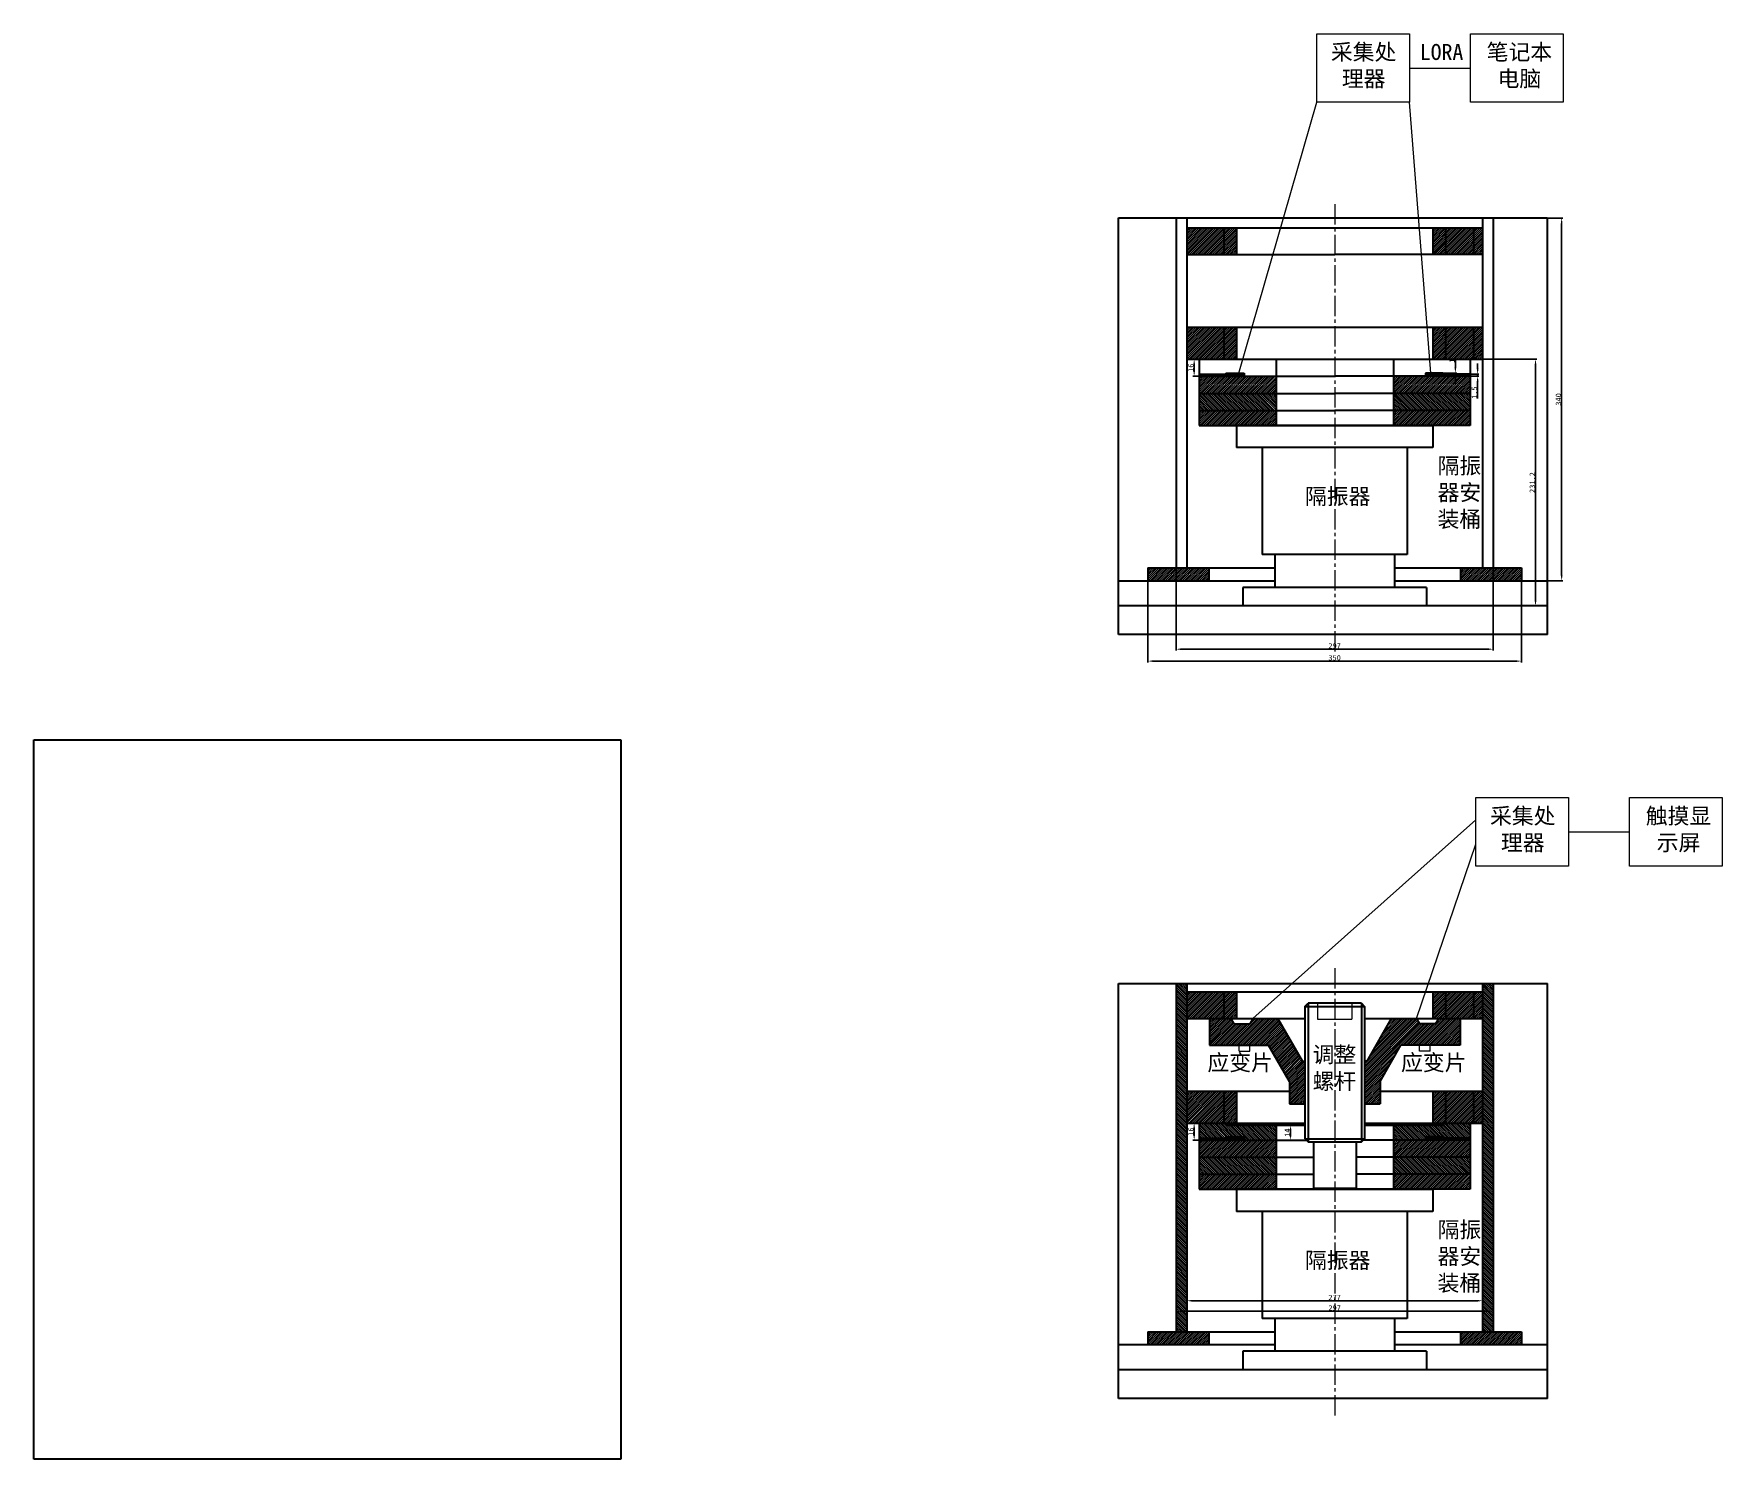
# Model space of a CAD drawing. Header units: inches. Extents: x -20 to 18950, y -1047 to 2551.
# Drawn here: x 11524 to 13107, y 1215 to 2551 of the extents above; entities that cross this region are included whole.
import ezdxf

# ---------------------------------------------------------------- set-up
doc = ezdxf.new("R2010")
doc.units = ezdxf.units.IN
doc.header["$MEASUREMENT"] = 0
doc.header["$PDSIZE"] = -5
doc.linetypes.add('CENTER2', pattern=[28.574999, 19.049999, -3.175, 3.175, -3.175])
doc.layers.get('0').update_dxf_attribs({"lineweight": 30})
doc.layers.get('Defpoints').update_dxf_attribs({"lineweight": 18})
for name, color, linetype, lineweight in [('10', 7, 'Continuous', 18), ('cen', 1, 'CENTER2', 20), ('dim', 5, 'Continuous', 20), ('hat', 3, 'Continuous', 20), ('text', 6, 'Continuous', 20)]:
    doc.layers.add(name, color=color, linetype=linetype, lineweight=lineweight)
doc.styles.add('1', font='')
doc.styles.get("Standard").update_dxf_attribs({"font": ''})
doc.styles.get('1').set_extended_font_data('宋体')
doc.styles.get('Standard').set_extended_font_data('宋体')
doc.dimstyles.new('ISO-25', dxfattribs={"dimtxt": 5, "dimasz": 5, "dimexe": 1.25, "dimexo": 0.625, "dimtad": 1, "dimdsep": 46, "dimtxsty": 'Standard', "dimcen": 2.5, "dimdle": 10, "dimadec": 0, "dimazin": 0, "dimtfac": 1, "dimtmove": 0, "dimatfit": 3, "dimfxl": 1, "dimtolj": 1, "dimarcsym": 0})
picture_1 = doc.add_image_def('image1.png', size_in_pixel=(409, 501))
pattern_1 = [(45, (180.3676, 0), (-0.88388348, 0.88388348), [])]
pattern_2 = [(45, (180.3676, 715.9869), (-0.88388348, 0.88388348), [])]
pattern_3 = [(45, (0, 715.98686), (-0.0883883476, 0.0883883476), [])]

# ---------------------------------------------------------------- blocks, each defined once
blk = doc.blocks.new('*D76')
at = {"layer": 'Defpoints', "color": 0, "transparency": 16777216}
for p in [(12616.3, 1529.6), (12611.6, 1513.6), (12616.3, 1513.6)]:
    blk.add_point(p, dxfattribs=at)
at = {"layer": 'dim', "color": 0, "linetype": 'Continuous', "lineweight": -2, "transparency": 16777216}
for p, q in [((12615.7, 1529.6), (12610.4, 1529.6)), ((12611.6, 1524.6), (12611.6, 1518.6)), ((12615.7, 1513.6), (12610.4, 1513.6))]:
    blk.add_line(p, q, dxfattribs=at)
at = {"layer": 'dim', "color": 0, "transparency": 16777216}
for points in [[(12610.8, 1524.6), (12612.4, 1524.6), (12611.6, 1529.6)], [(12610.8, 1518.6), (12612.4, 1518.6), (12611.6, 1513.6)]]:
    blk.add_solid(points, dxfattribs=at)
at = {"layer": 'dim', "color": 0, "transparency": 16777216, "insert": (12608.5, 1521.6), "char_height": 5, "attachment_point": 5, "rotation": 90}
blk.add_mtext('\\A1;16', dxfattribs=at)
blk = doc.blocks.new('*D77')
at = {"layer": 'Defpoints', "color": 0, "transparency": 16777216}
for p in [(12688.3, 1527.6), (12688.3, 1513.6), (12702, 1513.6)]:
    blk.add_point(p, dxfattribs=at)
at = {"layer": 'dim', "color": 0, "linetype": 'Continuous', "lineweight": -2, "transparency": 16777216}
for p, q in [((12689, 1527.6), (12703.3, 1527.6)), ((12702, 1522.6), (12702, 1518.6)), ((12689, 1513.6), (12703.3, 1513.6))]:
    blk.add_line(p, q, dxfattribs=at)
at = {"layer": 'dim', "color": 0, "transparency": 16777216}
for points in [[(12701.2, 1522.6), (12702.8, 1522.6), (12702, 1527.6)], [(12701.2, 1518.6), (12702.8, 1518.6), (12702, 1513.6)]]:
    blk.add_solid(points, dxfattribs=at)
at = {"layer": 'dim', "color": 0, "transparency": 16777216, "insert": (12698.9, 1520.6), "char_height": 5, "attachment_point": 5, "rotation": 90}
blk.add_mtext('\\A1;14', dxfattribs=at)
blk = doc.blocks.new('*D94')
at = {"layer": 'Defpoints', "color": 0, "transparency": 16777216}
for p in [(12616.3, 2245.6), (12611.6, 2229.6), (12616.3, 2229.6)]:
    blk.add_point(p, dxfattribs=at)
at = {"layer": 'dim', "color": 0, "linetype": 'Continuous', "lineweight": -2, "transparency": 16777216}
for p, q in [((12615.7, 2245.6), (12610.4, 2245.6)), ((12611.6, 2240.6), (12611.6, 2234.6)), ((12615.7, 2229.6), (12610.4, 2229.6))]:
    blk.add_line(p, q, dxfattribs=at)
at = {"layer": 'dim', "color": 0, "transparency": 16777216}
for points in [[(12610.8, 2240.6), (12612.4, 2240.6), (12611.6, 2245.6)], [(12610.8, 2234.6), (12612.4, 2234.6), (12611.6, 2229.6)]]:
    blk.add_solid(points, dxfattribs=at)
at = {"layer": 'dim', "color": 0, "transparency": 16777216, "insert": (12608.5, 2237.6), "char_height": 5, "attachment_point": 5, "rotation": 90}
blk.add_mtext('\\A1;16', dxfattribs=at)
blk = doc.blocks.new('*D95')
at = {"layer": 'Defpoints', "color": 0, "transparency": 16777216}
for p in [(12870.3, 2231.6), (12870.3, 2229.6), (12877.3, 2229.6)]:
    blk.add_point(p, dxfattribs=at)
at = {"layer": 'dim', "color": 0, "linetype": 'Continuous', "lineweight": -2, "transparency": 16777216}
for p, q in [((12877.3, 2236.6), (12877.3, 2241.6)), ((12871, 2231.6), (12878.6, 2231.6)), ((12871, 2229.6), (12878.6, 2229.6)), ((12877.3, 2231.6), (12877.3, 2229.6)), ((12877.3, 2224.6), (12877.3, 2208.9))]:
    blk.add_line(p, q, dxfattribs=at)
at = {"layer": 'dim', "color": 0, "transparency": 16777216}
for points in [[(12876.5, 2236.6), (12878.2, 2236.6), (12877.3, 2231.6)], [(12876.5, 2224.6), (12878.2, 2224.6), (12877.3, 2229.6)]]:
    blk.add_solid(points, dxfattribs=at)
at = {"layer": 'dim', "color": 0, "transparency": 16777216, "insert": (12874.2, 2214.2), "char_height": 5, "attachment_point": 5, "rotation": 90}
blk.add_mtext('\\A1;1.5', dxfattribs=at)
blk = doc.blocks.new('*D96')
at = {"layer": 'Defpoints', "color": 0, "transparency": 16777216}
for p in [(12845.3, 2232.6), (12845.3, 2231.6), (12856.5, 2231.6)]:
    blk.add_point(p, dxfattribs=at)
at = {"layer": 'dim', "color": 0, "linetype": 'Continuous', "lineweight": -2, "transparency": 16777216}
for p, q in [((12846, 2232.6), (12857.7, 2232.6)), ((12856.5, 2237.6), (12856.5, 2245.9)), ((12856.5, 2231.6), (12856.5, 2232.6)), ((12846, 2231.6), (12857.7, 2231.6)), ((12856.5, 2226.6), (12856.5, 2221.6))]:
    blk.add_line(p, q, dxfattribs=at)
at = {"layer": 'dim', "color": 0, "transparency": 16777216}
for points in [[(12855.6, 2237.6), (12857.3, 2237.6), (12856.5, 2232.6)], [(12855.6, 2226.6), (12857.3, 2226.6), (12856.5, 2231.6)]]:
    blk.add_solid(points, dxfattribs=at)
at = {"layer": 'dim', "color": 0, "transparency": 16777216, "insert": (12853.3, 2244.2), "char_height": 5, "attachment_point": 5, "rotation": 90}
blk.add_mtext('\\A1;1', dxfattribs=at)
blk = doc.blocks.new('*D101')
at = {"layer": 'Defpoints', "color": 0, "transparency": 16777216}
for p in [(12881.8, 1363.1), (12604.8, 1334), (12881.8, 1334)]:
    blk.add_point(p, dxfattribs=at)
at = {"layer": 'dim', "color": 0, "linetype": 'Continuous', "lineweight": -2, "transparency": 16777216}
for p, q in [((12604.8, 1334.6), (12604.8, 1364.3)), ((12609.8, 1363.1), (12876.8, 1363.1)), ((12881.8, 1334.6), (12881.8, 1364.3))]:
    blk.add_line(p, q, dxfattribs=at)
at = {"layer": 'dim', "color": 0, "transparency": 16777216}
for points in [[(12609.8, 1363.9), (12609.8, 1362.2), (12604.8, 1363.1)], [(12876.8, 1363.9), (12876.8, 1362.2), (12881.8, 1363.1)]]:
    blk.add_solid(points, dxfattribs=at)
at = {"layer": 'dim', "color": 0, "transparency": 16777216, "insert": (12743.3, 1366.2), "char_height": 5, "attachment_point": 5}
blk.add_mtext('\\A1;277', dxfattribs=at)
blk = doc.blocks.new('*D102')
at = {"layer": 'Defpoints', "color": 0, "transparency": 16777216}
for p in [(12891.8, 1353.2), (12594.8, 1334), (12891.8, 1334)]:
    blk.add_point(p, dxfattribs=at)
at = {"layer": 'dim', "color": 0, "linetype": 'Continuous', "lineweight": -2, "transparency": 16777216}
for p, q in [((12594.8, 1334.6), (12594.8, 1354.5)), ((12599.8, 1353.2), (12886.8, 1353.2)), ((12891.8, 1334.6), (12891.8, 1354.5))]:
    blk.add_line(p, q, dxfattribs=at)
at = {"layer": 'dim', "color": 0, "transparency": 16777216}
for points in [[(12599.8, 1354), (12599.8, 1352.4), (12594.8, 1353.2)], [(12886.8, 1354), (12886.8, 1352.4), (12891.8, 1353.2)]]:
    blk.add_solid(points, dxfattribs=at)
at = {"layer": 'dim', "color": 0, "transparency": 16777216, "insert": (12743.3, 1356.3), "char_height": 5, "attachment_point": 5}
blk.add_mtext('\\A1;297', dxfattribs=at)
blk = doc.blocks.new('*D107')
at = {"layer": 'Defpoints', "color": 0, "transparency": 16777216}
for p in [(12942.8, 2377.9), (12956.1, 2377.9), (12942.8, 2037.9)]:
    blk.add_point(p, dxfattribs=at)
at = {"layer": 'dim', "color": 0, "linetype": 'Continuous', "lineweight": -2, "transparency": 16777216}
for p, q in [((12943.4, 2377.9), (12957.3, 2377.9)), ((12956.1, 2042.9), (12956.1, 2372.9)), ((12943.4, 2037.9), (12957.3, 2037.9))]:
    blk.add_line(p, q, dxfattribs=at)
at = {"layer": 'dim', "color": 0, "transparency": 16777216}
for points in [[(12955.3, 2372.9), (12956.9, 2372.9), (12956.1, 2377.9)], [(12955.3, 2042.9), (12956.9, 2042.9), (12956.1, 2037.9)]]:
    blk.add_solid(points, dxfattribs=at)
at = {"layer": 'dim', "color": 0, "transparency": 16777216, "insert": (12953, 2207.9), "char_height": 5, "attachment_point": 5, "rotation": 90}
blk.add_mtext('\\A1;340', dxfattribs=at)
blk = doc.blocks.new('*D108')
at = {"layer": 'Defpoints', "color": 0, "transparency": 16777216}
for p in [(12568.3, 2037.9), (12918.3, 2037.9), (12568.3, 1962.6)]:
    blk.add_point(p, dxfattribs=at)
at = {"layer": 'dim', "color": 0, "linetype": 'Continuous', "lineweight": -2, "transparency": 16777216}
for p, q in [((12568.3, 2037.3), (12568.3, 1961.3)), ((12918.3, 2037.3), (12918.3, 1961.3)), ((12913.3, 1962.6), (12573.3, 1962.6))]:
    blk.add_line(p, q, dxfattribs=at)
at = {"layer": 'dim', "color": 0, "transparency": 16777216}
for points in [[(12573.3, 1963.4), (12573.3, 1961.8), (12568.3, 1962.6)], [(12913.3, 1963.4), (12913.3, 1961.8), (12918.3, 1962.6)]]:
    blk.add_solid(points, dxfattribs=at)
at = {"layer": 'dim', "color": 0, "transparency": 16777216, "insert": (12743.3, 1965.7), "char_height": 5, "attachment_point": 5}
blk.add_mtext('\\A1;350', dxfattribs=at)
blk = doc.blocks.new('*D109')
at = {"layer": 'Defpoints', "color": 0, "transparency": 16777216}
for p in [(12594.8, 2049.9), (12891.8, 2049.9), (12594.8, 1973.8)]:
    blk.add_point(p, dxfattribs=at)
at = {"layer": 'dim', "color": 0, "linetype": 'Continuous', "lineweight": -2, "transparency": 16777216}
for p, q in [((12594.8, 2049.3), (12594.8, 1972.5)), ((12891.8, 2049.3), (12891.8, 1972.5)), ((12886.8, 1973.8), (12599.8, 1973.8))]:
    blk.add_line(p, q, dxfattribs=at)
at = {"layer": 'dim', "color": 0, "transparency": 16777216}
for points in [[(12599.8, 1974.6), (12599.8, 1972.9), (12594.8, 1973.8)], [(12886.8, 1974.6), (12886.8, 1972.9), (12891.8, 1973.8)]]:
    blk.add_solid(points, dxfattribs=at)
at = {"layer": 'dim', "color": 0, "transparency": 16777216, "insert": (12743.3, 1976.9), "char_height": 5, "attachment_point": 5}
blk.add_mtext('\\A1;297', dxfattribs=at)
blk = doc.blocks.new('*D110')
at = {"layer": 'Defpoints', "color": 0, "transparency": 16777216}
for p in [(12881.8, 2245.6), (12931.6, 2245.6), (12829.3, 2014.4)]:
    blk.add_point(p, dxfattribs=at)
at = {"layer": 'dim', "color": 0, "linetype": 'Continuous', "lineweight": -2, "transparency": 16777216}
for p, q in [((12882.5, 2245.6), (12932.9, 2245.6)), ((12931.6, 2019.4), (12931.6, 2240.6)), ((12830, 2014.4), (12932.9, 2014.4))]:
    blk.add_line(p, q, dxfattribs=at)
at = {"layer": 'dim', "color": 0, "transparency": 16777216}
for points in [[(12930.8, 2240.6), (12932.4, 2240.6), (12931.6, 2245.6)], [(12930.8, 2019.4), (12932.4, 2019.4), (12931.6, 2014.4)]]:
    blk.add_solid(points, dxfattribs=at)
at = {"layer": 'dim', "color": 0, "transparency": 16777216, "insert": (12928.5, 2130), "char_height": 5, "attachment_point": 5, "rotation": 90}
blk.add_mtext('\\A1;231.2', dxfattribs=at)

msp = doc.modelspace()

# ---------------------------------------------------------------- hatches: boundary and pattern name
at = {"layer": 'hat'}
h = msp.add_hatch(dxfattribs=at)
h.set_pattern_fill('ANSI31', color=3, scale=10)
h.set_pattern_definition(pattern_2)
h.paths.add_polyline_path([(12639.328, 2368.573), (12604.828, 2368.573), (12604.828, 2343.573), (12639.328, 2343.573)])
h.paths.add_polyline_path([(12639.328, 2275.573), (12604.828, 2275.573), (12604.828, 2245.573), (12639.328, 2245.573)])
h.paths.add_polyline_path([(12873.328, 2275.573), (12847.328, 2275.573), (12847.328, 2245.573), (12873.328, 2245.573)])
h.paths.add_polyline_path([(12873.328, 2368.573), (12847.328, 2368.573), (12847.328, 2343.573), (12873.328, 2343.573)])
h.paths.add_polyline_path([(12881.828, 2368.573), (12873.328, 2368.573), (12873.328, 2343.573), (12881.828, 2343.573)])
h.paths.add_polyline_path([(12881.828, 2275.573), (12873.328, 2275.573), (12873.328, 2245.573), (12881.828, 2245.573)])
h.paths.add_polyline_path([(12847.328, 2275.573), (12835.328, 2275.573), (12835.328, 2245.573), (12847.328, 2245.573)])
h.paths.add_polyline_path([(12847.328, 2368.573), (12835.328, 2368.573), (12835.328, 2343.573), (12847.328, 2343.573)])
h.paths.add_polyline_path([(12651.328, 2368.573), (12639.328, 2368.573), (12639.328, 2343.573), (12651.328, 2343.573)])
h.paths.add_polyline_path([(12651.328, 2275.573), (12639.328, 2275.573), (12639.328, 2245.573), (12651.328, 2245.573)])
h = msp.add_hatch(dxfattribs=at)
h.set_pattern_fill('ANSI31', color=3)
h.set_pattern_definition(pattern_3)
h.paths.add_polyline_path([(12653.328, 2232.573), (12648.328, 2232.573), (12648.328, 2232.073), (12653.328, 2232.073)])
h = msp.add_hatch(dxfattribs=at)
h.set_pattern_fill('ANSI31', color=3)
h.set_pattern_definition(pattern_3)
h.paths.add_polyline_path([(12833.328, 2232.573), (12838.328, 2232.573), (12838.328, 2232.073), (12833.328, 2232.073)])
h = msp.add_hatch(dxfattribs=at)
h.set_pattern_fill('ANSI31', color=3, scale=10)
h.set_pattern_definition([(45, (0, 715.9869), (-0.88388348, 0.88388348), [])])
h.paths.add_polyline_path([(12870.328, 2213.573), (12870.328, 2229.573), (12798.328, 2229.573), (12798.328, 2213.573)])
h.paths.add_polyline_path([(12616.328, 2229.573), (12616.328, 2213.573), (12688.328, 2213.573), (12688.328, 2229.573)])
h.paths.add_polyline_path([(12688.328, 2183.507), (12688.328, 2197.573), (12616.328, 2197.573), (12616.328, 2183.507)])
h.paths.add_polyline_path([(12870.328, 2183.507), (12870.328, 2197.573), (12798.328, 2197.573), (12798.328, 2183.507)])
h = msp.add_hatch(dxfattribs=at)
h.set_pattern_fill('ANSI31', color=3, scale=10, angle=90)
h.set_pattern_definition([(135, (0, 715.9869), (-0.88388348, -0.88388348), [])])
h.paths.add_polyline_path([(12688.328, 2213.573), (12616.328, 2213.573), (12616.328, 2197.573), (12688.328, 2197.573)])
h.paths.add_polyline_path([(12870.328, 2213.573), (12798.328, 2213.573), (12798.328, 2197.573), (12870.328, 2197.573)])
h = msp.add_hatch(dxfattribs=at)
h.set_pattern_fill('ANSI31', color=3, scale=10)
h.set_pattern_definition(pattern_2)
h.paths.add_polyline_path([(12625.328, 2037.937), (12625.328, 2049.937), (12568.328, 2049.937), (12568.328, 2037.937)])
h.paths.add_polyline_path([(12861.328, 2049.937), (12861.328, 2037.937), (12918.328, 2037.937), (12918.328, 2049.937)])
h = msp.add_hatch(dxfattribs=at)
h.set_pattern_fill('ANSI31', color=3, scale=10, angle=90)
h.set_pattern_definition([(135, (180.3676, 0), (-0.88388348, -0.88388348), [])])
h.paths.add_polyline_path([(12594.828, 1333.95), (12604.828, 1333.95), (12604.828, 1660.586), (12594.828, 1660.586)])
h.paths.add_polyline_path([(12891.828, 1660.586), (12881.828, 1660.586), (12881.828, 1333.95), (12891.828, 1333.95)])
h = msp.add_hatch(dxfattribs=at)
h.set_pattern_fill('ANSI31', color=3, scale=10)
h.set_pattern_definition(pattern_1)
h.paths.add_polyline_path([(12639.328, 1652.586), (12604.828, 1652.586), (12604.828, 1627.586), (12639.328, 1627.586)])
h.paths.add_polyline_path([(12639.328, 1559.586), (12604.828, 1559.586), (12604.828, 1529.586), (12639.328, 1529.586)])
h.paths.add_polyline_path([(12873.328, 1559.586), (12847.328, 1559.586), (12847.328, 1529.586), (12873.328, 1529.586)])
h.paths.add_polyline_path([(12873.328, 1652.586), (12847.328, 1652.586), (12847.328, 1627.586), (12873.328, 1627.586)])
h.paths.add_polyline_path([(12881.828, 1652.586), (12873.328, 1652.586), (12873.328, 1627.586), (12881.828, 1627.586)])
h.paths.add_polyline_path([(12881.828, 1559.586), (12873.328, 1559.586), (12873.328, 1529.586), (12881.828, 1529.586)])
h.paths.add_polyline_path([(12847.328, 1559.586), (12835.328, 1559.586), (12835.328, 1529.586), (12847.328, 1529.586)])
h.paths.add_polyline_path([(12847.328, 1652.586), (12835.328, 1652.586), (12835.328, 1627.586), (12847.328, 1627.586)])
h.paths.add_polyline_path([(12651.328, 1652.586), (12639.328, 1652.586), (12639.328, 1627.586), (12651.328, 1627.586)])
h.paths.add_polyline_path([(12651.328, 1559.586), (12639.328, 1559.586), (12639.328, 1529.586), (12651.328, 1529.586)])
h = msp.add_hatch(dxfattribs=at)
h.set_pattern_fill('ANSI31', color=3, scale=10)
h.set_pattern_definition(pattern_1)
h.paths.add_polyline_path([(12648.715, 1622.586), (12645.828, 1627.586), (12625.828, 1627.586), (12625.828, 1602.586), (12681.264, 1602.586), (12700.828, 1568.701), (12700.828, 1547.586), (12715.328, 1547.586), (12715.328, 1587.586), (12713.018, 1587.586), (12689.924, 1627.586), (12666.601, 1627.586), (12663.715, 1622.586)])
h.paths.add_polyline_path([(12773.637, 1587.586), (12771.328, 1587.586), (12771.328, 1547.586), (12785.828, 1547.586), (12785.828, 1568.701), (12805.392, 1602.586), (12860.828, 1602.586), (12860.828, 1627.586), (12840.828, 1627.586), (12837.941, 1622.586), (12822.941, 1622.586), (12820.054, 1627.586), (12796.731, 1627.586)])
h = msp.add_hatch(dxfattribs=at)
h.set_pattern_fill('ANSI31', color=3, scale=10, angle=90)
h.paths.add_polyline_path([(12688.328, 1527.586), (12641.328, 1527.586), (12641.328, 1529.586), (12616.328, 1529.586), (12616.328, 1515.586), (12641.328, 1515.586), (12641.328, 1516.586), (12658.328, 1516.586), (12658.328, 1513.586), (12688.328, 1513.586)])
h.paths.add_polyline_path([(12870.328, 1529.586), (12845.328, 1529.586), (12845.328, 1527.586), (12798.328, 1527.586), (12798.328, 1513.586), (12828.328, 1513.586), (12828.328, 1516.586), (12845.328, 1516.586), (12845.328, 1515.586), (12870.328, 1515.586)])
h = msp.add_hatch(dxfattribs=at)
h.set_pattern_fill('ANSI31', color=3, scale=10)
h.paths.add_polyline_path([(12870.328, 1497.586), (12870.328, 1513.586), (12798.328, 1513.586), (12798.328, 1497.586)])
h.paths.add_polyline_path([(12616.328, 1513.586), (12616.328, 1497.586), (12688.328, 1497.586), (12688.328, 1513.586)])
h.paths.add_polyline_path([(12688.328, 1467.52), (12688.328, 1481.586), (12616.328, 1481.586), (12616.328, 1467.52)])
h.paths.add_polyline_path([(12870.328, 1467.52), (12870.328, 1481.586), (12798.328, 1481.586), (12798.328, 1467.52)])
h = msp.add_hatch(dxfattribs=at)
h.set_pattern_fill('ANSI31', color=3)
h.paths.add_polyline_path([(12653.328, 1516.586), (12648.328, 1516.586), (12648.328, 1516.086), (12653.328, 1516.086)])
h = msp.add_hatch(dxfattribs=at)
h.set_pattern_fill('ANSI31', color=3)
h.paths.add_polyline_path([(12833.328, 1516.586), (12838.328, 1516.586), (12838.328, 1516.086), (12833.328, 1516.086)])
h = msp.add_hatch(dxfattribs=at)
h.set_pattern_fill('ANSI31', color=3, scale=10, angle=90)
h.paths.add_polyline_path([(12688.328, 1497.586), (12616.328, 1497.586), (12616.328, 1481.586), (12688.328, 1481.586)])
h.paths.add_polyline_path([(12870.328, 1497.586), (12798.328, 1497.586), (12798.328, 1481.586), (12870.328, 1481.586)])
h = msp.add_hatch(dxfattribs=at)
h.set_pattern_fill('ANSI31', color=3, scale=10)
h.set_pattern_definition(pattern_1)
h.paths.add_polyline_path([(12625.328, 1321.95), (12625.328, 1333.95), (12568.328, 1333.95), (12568.328, 1321.95)])
h.paths.add_polyline_path([(12861.328, 1333.95), (12861.328, 1321.95), (12918.328, 1321.95), (12918.328, 1333.95)])

# ---------------------------------------------------------------- linework, layer by layer
for p, q in [((12540.81, 2377.937), (12942.757, 2377.937)), ((12540.81, 1987.403), (12540.81, 2377.937)), ((12594.828, 2377.937), (12594.828, 2049.937)), ((12604.828, 2377.937), (12604.828, 2049.937)), ((12799.328, 2377.937), (12942.757, 2377.937)), ((12881.828, 2377.937), (12881.828, 2049.937)), ((12891.828, 2377.937), (12891.828, 2049.937)), ((12942.757, 1987.403), (12942.757, 2377.937)), ((12604.828, 2368.573), (12881.828, 2368.573)), ((12639.328, 2368.573), (12639.328, 2343.573)), ((12651.328, 2368.573), (12651.328, 2343.573)), ((12835.328, 2368.573), (12835.328, 2343.573)), ((12847.328, 2368.573), (12847.328, 2343.573)), ((12873.328, 2368.573), (12873.328, 2343.573)), ((12604.828, 2343.573), (12743.328, 2343.573)), ((12881.828, 2343.573), (12743.328, 2343.573)), ((12604.828, 2275.573), (12743.328, 2275.573)), ((12639.328, 2275.573), (12639.328, 2245.573)), ((12651.328, 2275.573), (12651.328, 2245.573)), ((12743.328, 2275.573), (12881.828, 2275.573)), ((12835.328, 2275.573), (12835.328, 2245.573)), ((12847.328, 2275.573), (12847.328, 2245.573)), ((12873.328, 2275.573), (12873.328, 2245.573)), ((12604.828, 2245.573), (12743.328, 2245.573)), ((12616.328, 2245.573), (12616.328, 2183.507)), ((12641.328, 2232.573), (12658.328, 2232.573)), ((12641.328, 2232.573), (12641.328, 2231.573)), ((12658.328, 2232.573), (12658.328, 2229.573)), ((12688.328, 2245.573), (12688.328, 2183.507)), ((12743.328, 2245.573), (12881.828, 2245.573)), ((12798.328, 2245.573), (12798.328, 2183.507)), ((12828.328, 2232.573), (12828.328, 2229.573)), ((12845.328, 2232.573), (12828.328, 2232.573)), ((12845.328, 2232.573), (12845.328, 2231.573)), ((12870.328, 2245.573), (12870.328, 2183.507)), ((12616.328, 2231.573), (12658.328, 2231.573)), ((12616.328, 2229.573), (12743.328, 2229.573)), ((12870.328, 2229.573), (12743.328, 2229.573)), ((12870.328, 2231.573), (12828.328, 2231.573)), ((12616.328, 2213.573), (12743.328, 2213.573)), ((12870.328, 2213.573), (12743.328, 2213.573)), ((12616.328, 2197.573), (12743.328, 2197.573)), ((12870.328, 2197.573), (12743.328, 2197.573)), ((12616.328, 2183.507), (12835.328, 2183.507)), ((12651.328, 2183.507), (12651.328, 2162.733)), ((12870.328, 2183.507), (12651.328, 2183.507)), ((12835.328, 2183.507), (12835.328, 2162.733)), ((12835.328, 2162.733), (12651.328, 2162.733)), ((12675.328, 2162.733), (12675.328, 2062.422)), ((12811.328, 2162.733), (12811.328, 2062.422)), ((12811.328, 2062.422), (12675.328, 2062.422)), ((12687.328, 2062.422), (12687.328, 2031.705)), ((12799.328, 2062.422), (12799.328, 2031.705)), ((12568.328, 2049.937), (12568.328, 2037.937)), ((12568.328, 2049.937), (12687.328, 2049.937)), ((12625.328, 2049.937), (12625.328, 2037.937)), ((12799.328, 2049.937), (12918.328, 2049.937)), ((12861.328, 2049.937), (12861.328, 2037.937)), ((12918.328, 2049.937), (12918.328, 2037.937)), ((12540.81, 2037.937), (12687.328, 2037.937)), ((12657.328, 2031.705), (12657.328, 2014.375)), ((12829.328, 2031.705), (12657.328, 2031.705)), ((12799.328, 2037.937), (12942.757, 2037.937)), ((12829.328, 2031.705), (12829.328, 2014.375)), ((12942.757, 2014.375), (12540.81, 2014.375)), ((12942.757, 1987.403), (12540.81, 1987.403)), ((12540.81, 1660.586), (12942.757, 1660.586)), ((12540.81, 1271.416), (12540.81, 1660.586)), ((12594.828, 1660.586), (12594.828, 1333.95)), ((12604.828, 1660.586), (12604.828, 1333.95)), ((12604.828, 1652.586), (12881.828, 1652.586)), ((12639.328, 1652.586), (12639.328, 1627.586)), ((12651.328, 1652.586), (12651.328, 1627.586)), ((12835.328, 1652.586), (12835.328, 1627.586)), ((12847.328, 1652.586), (12847.328, 1627.586)), ((12873.328, 1652.586), (12873.328, 1627.586)), ((12881.828, 1660.586), (12881.828, 1333.95)), ((12891.828, 1660.586), (12891.828, 1333.95)), ((12942.757, 1271.416), (12942.757, 1660.586)), ((12715.328, 1638.941), (12718.328, 1641.941)), ((12715.328, 1638.941), (12715.328, 1514.941)), ((12715.328, 1638.941), (12771.328, 1638.941)), ((12718.328, 1641.941), (12718.328, 1511.941)), ((12768.328, 1641.941), (12718.328, 1641.941)), ((12768.328, 1641.941), (12768.328, 1511.941)), ((12768.328, 1641.941), (12771.328, 1638.941)), ((12771.328, 1638.941), (12771.328, 1514.941)), ((12604.828, 1627.586), (12715.328, 1627.586)), ((12625.828, 1627.586), (12625.828, 1602.586)), ((12645.828, 1627.586), (12648.715, 1622.586)), ((12648.715, 1622.586), (12663.715, 1622.586)), ((12666.601, 1627.586), (12663.715, 1622.586)), ((12713.018, 1587.586), (12689.924, 1627.586)), ((12771.328, 1627.586), (12881.828, 1627.586)), ((12773.637, 1587.586), (12796.731, 1627.586)), ((12820.054, 1627.586), (12822.941, 1622.586)), ((12837.941, 1622.586), (12822.941, 1622.586)), ((12840.828, 1627.586), (12837.941, 1622.586)), ((12860.828, 1627.586), (12860.828, 1602.586)), ((12625.828, 1602.586), (12681.264, 1602.586)), ((12700.828, 1568.701), (12681.264, 1602.586)), ((12785.828, 1568.701), (12805.392, 1602.586)), ((12860.828, 1602.586), (12805.392, 1602.586)), ((12713.018, 1587.586), (12715.328, 1587.586)), ((12773.637, 1587.586), (12771.328, 1587.586)), ((12700.828, 1568.701), (12700.828, 1547.586)), ((12785.828, 1568.701), (12785.828, 1547.586)), ((12604.828, 1559.586), (12700.828, 1559.586)), ((12639.328, 1559.586), (12639.328, 1529.586)), ((12651.328, 1559.586), (12651.328, 1529.586)), ((12785.828, 1559.586), (12881.828, 1559.586)), ((12835.328, 1559.586), (12835.328, 1529.586)), ((12847.328, 1559.586), (12847.328, 1529.586)), ((12873.328, 1559.586), (12873.328, 1529.586)), ((12700.828, 1547.586), (12715.328, 1547.586)), ((12771.328, 1547.586), (12785.828, 1547.586)), ((12604.828, 1529.586), (12715.328, 1529.586)), ((12616.328, 1529.586), (12616.328, 1467.52)), ((12641.328, 1529.586), (12641.328, 1527.586)), ((12641.328, 1527.586), (12715.328, 1527.586)), ((12688.328, 1527.586), (12688.328, 1467.52)), ((12771.328, 1529.586), (12881.828, 1529.586)), ((12771.328, 1527.586), (12845.328, 1527.586)), ((12798.328, 1527.586), (12798.328, 1467.52)), ((12845.328, 1529.586), (12845.328, 1527.586)), ((12870.328, 1529.586), (12870.328, 1467.52)), ((12616.328, 1515.586), (12658.328, 1515.586)), ((12616.328, 1513.586), (12716.683, 1513.586)), ((12641.328, 1516.586), (12641.328, 1515.586)), ((12641.328, 1516.586), (12658.328, 1516.586)), ((12658.328, 1516.586), (12658.328, 1513.586)), ((12715.328, 1514.941), (12718.328, 1511.941)), ((12715.328, 1514.941), (12771.328, 1514.941)), ((12718.328, 1511.941), (12768.328, 1511.941)), ((12723.328, 1511.941), (12723.328, 1468.52)), ((12763.328, 1511.941), (12763.328, 1468.52)), ((12768.328, 1511.941), (12771.328, 1514.941)), ((12870.328, 1513.586), (12769.973, 1513.586)), ((12828.328, 1516.586), (12828.328, 1513.586)), ((12845.328, 1516.586), (12828.328, 1516.586)), ((12870.328, 1515.586), (12828.328, 1515.586)), ((12845.328, 1516.586), (12845.328, 1515.586)), ((12616.328, 1497.586), (12723.328, 1497.586)), ((12870.328, 1497.586), (12763.328, 1497.586)), ((12616.328, 1481.586), (12723.328, 1481.586)), ((12870.328, 1481.586), (12763.328, 1481.586)), ((12616.328, 1467.52), (12835.328, 1467.52)), ((12651.328, 1467.52), (12651.328, 1446.747)), ((12870.328, 1467.52), (12651.328, 1467.52)), ((12723.328, 1468.52), (12724.328, 1467.52)), ((12723.328, 1468.52), (12763.328, 1468.52)), ((12762.328, 1467.52), (12763.328, 1468.52)), ((12835.328, 1467.52), (12835.328, 1446.747)), ((12835.328, 1446.747), (12651.328, 1446.747)), ((12675.328, 1446.747), (12675.328, 1346.435)), ((12811.328, 1446.747), (12811.328, 1346.435)), ((12811.328, 1346.435), (12675.328, 1346.435)), ((12687.328, 1346.435), (12687.328, 1315.718)), ((12799.328, 1346.435), (12799.328, 1315.718)), ((12568.328, 1333.95), (12687.328, 1333.95)), ((12568.328, 1333.95), (12568.328, 1321.95)), ((12625.328, 1333.95), (12625.328, 1321.95)), ((12799.328, 1333.95), (12918.328, 1333.95)), ((12861.328, 1333.95), (12861.328, 1321.95)), ((12918.328, 1333.95), (12918.328, 1321.95)), ((12540.81, 1321.95), (12687.328, 1321.95)), ((12829.328, 1315.718), (12657.328, 1315.718)), ((12657.328, 1315.718), (12657.328, 1298.388)), ((12799.328, 1321.95), (12942.757, 1321.95)), ((12829.328, 1315.718), (12829.328, 1298.388)), ((12942.757, 1298.388), (12540.81, 1298.388)), ((12942.757, 1271.416), (12540.81, 1271.416))]:
    msp.add_line(p, q)
at = {"layer": '10'}
for p, q in [((12727.328, 1641.941), (12727.328, 1626.941)), ((12759.328, 1641.941), (12759.328, 1626.941)), ((12727.328, 1626.941), (12759.328, 1626.941))]:
    msp.add_line(p, q, dxfattribs=at)
at = {"layer": 'cen'}
for p, q in [((12743.328, 2390.76), (12743.328, 1969.008)), ((12743.328, 1674.773), (12743.328, 1253.021))]:
    msp.add_line(p, q, dxfattribs=at)
at = {"layer": 'dim'}
for p, q in [((12648.328, 2232.073), (12648.328, 2232.573)), ((12648.328, 2232.073), (12653.328, 2232.073)), ((12653.328, 2232.573), (12653.328, 2232.073)), ((12833.328, 2232.573), (12833.328, 2232.073)), ((12838.328, 2232.073), (12833.328, 2232.073)), ((12838.328, 2232.073), (12838.328, 2232.573)), ((12653.715, 1602.586), (12663.715, 1602.586)), ((12653.715, 1597.086), (12653.715, 1602.586)), ((12663.715, 1597.086), (12663.715, 1602.586)), ((12832.941, 1602.586), (12822.941, 1602.586)), ((12822.941, 1597.086), (12822.941, 1602.586)), ((12832.941, 1597.086), (12832.941, 1602.586)), ((12653.715, 1597.086), (12663.715, 1597.086)), ((12832.941, 1597.086), (12822.941, 1597.086)), ((12648.328, 1516.086), (12648.328, 1516.586)), ((12648.328, 1516.086), (12653.328, 1516.086)), ((12653.328, 1516.586), (12653.328, 1516.086)), ((12833.328, 1516.586), (12833.328, 1516.086)), ((12838.328, 1516.086), (12833.328, 1516.086)), ((12838.328, 1516.086), (12838.328, 1516.586))]:
    msp.add_line(p, q, dxfattribs=at)
at = {"layer": 'text'}
for p, q in [((12726.586, 2550.602), (12813.41, 2550.602)), ((12726.586, 2486.353), (12726.586, 2550.602)), ((12813.41, 2550.602), (12813.41, 2486.353)), ((12870.66, 2550.602), (12957.484, 2550.602)), ((12870.66, 2486.353), (12870.66, 2550.602)), ((12957.484, 2550.602), (12957.484, 2486.353)), ((12813.41, 2518.477), (12870.66, 2518.477)), ((12653.328, 2232.573), (12726.586, 2486.353)), ((12813.41, 2486.353), (12726.586, 2486.353)), ((12833.328, 2232.573), (12813.41, 2486.353)), ((12957.484, 2486.353), (12870.66, 2486.353)), ((12875.715, 1834.615), (12962.538, 1834.615)), ((12875.715, 1770.366), (12875.715, 1834.615)), ((12962.538, 1834.615), (12962.538, 1770.366)), ((13019.789, 1834.615), (13106.613, 1834.615)), ((13019.789, 1770.366), (13019.789, 1834.615)), ((13106.613, 1834.615), (13106.613, 1770.366)), ((12666.601, 1627.586), (12875.715, 1813.967)), ((12820.054, 1627.586), (12875.715, 1790.929)), ((12962.538, 1802.491), (13019.789, 1802.491)), ((12962.538, 1770.366), (12875.715, 1770.366)), ((13106.613, 1770.366), (13019.789, 1770.366))]:
    msp.add_line(p, q, dxfattribs=at)

# ---------------------------------------------------------------- texts
at = {"layer": 'dim', "char_height": 15, "attachment_point": 1, "style": '1'}
for s, width, insert in [('\\pxqc;采集处理器', 73.18531, (12733.898, 2541.035)), ('\\pxqc;LORA', 67.7099, (12809.651, 2541.035)), ('\\pxqc;笔记本电脑', 67.7099, (12882.67, 2541.035)), ('隔振器安装桶', 49.93003, (12839.771, 2153.19)), ('隔振器', 85.16275, (12715.45, 2124.535)), ('\\pxqc;采集处理器', 73.18531, (12883.027, 1825.048)), ('\\pxqc;触摸显示屏', 67.7099, (13031.799, 1825.048)), ('调整螺杆', 43.35137, (12722.607, 1601.329)), ('应变片', 62.24936, (12624.058, 1593.852)), ('应变片', 64.97577, (12805.513, 1593.852)), ('隔振器安装桶', 49.93003, (12839.771, 1437.203)), ('隔振器', 85.16275, (12715.45, 1408.548))]:
    msp.add_mtext_dynamic_manual_height_columns(s, width=width, gutter_width=1, heights=[0], dxfattribs=dict(at, insert=insert))

# ---------------------------------------------------------------- dimensions: what is measured, and where the dimension line sits
at = {"layer": 'dim'}
for base, p1, p2, picture, middle in [((12956.09, 2377.937), (12942.757, 2037.937), (12942.757, 2377.937), '*D107', (12952.965, 2207.937)), ((12611.609, 2229.573), (12616.328, 2245.573), (12616.328, 2229.573), '*D94', (12608.484, 2237.573)), ((12931.611, 2245.573), (12829.328, 2014.375), (12881.828, 2245.573), '*D110', (12928.486, 2129.974)), ((12611.609, 1513.586), (12616.328, 1529.586), (12616.328, 1513.586), '*D76', (12608.484, 1521.586)), ((12702.002, 1513.586), (12688.328, 1527.586), (12688.328, 1513.586), '*D77', (12698.877, 1520.586))]:
    dim = msp.add_linear_dim(base=base, p1=p1, p2=p2, angle=90, dimstyle='ISO-25', dxfattribs=at)
    dim.commit()
    dim.dimension.update_dxf_attribs({"geometry": picture, "text_midpoint": middle})
dim = msp.add_linear_dim(base=(12856.463, 2231.573), p1=(12845.328, 2232.573), p2=(12845.328, 2231.573), angle=90, dimstyle='ISO-25', dxfattribs=at)
dim.commit()
dim.dimension.update_dxf_attribs({"geometry": '*D96', "text_midpoint": (12856.463, 2244.217), "dimtype": 160})
dim = msp.add_linear_dim(base=(12877.317, 2229.573), p1=(12870.328, 2231.573), p2=(12870.328, 2229.573), angle=90, text='1.5', dimstyle='ISO-25', dxfattribs=at)
dim.commit()
dim.dimension.update_dxf_attribs({"geometry": '*D95', "text_midpoint": (12874.192, 2214.213)})
for base, p1, p2, picture, middle in [((12594.828, 1973.77), (12891.828, 2049.937), (12594.828, 2049.937), '*D109', (12743.328, 1976.895)), ((12568.328, 1962.596), (12918.328, 2037.937), (12568.328, 2037.937), '*D108', (12743.328, 1965.721)), ((12881.828, 1363.069), (12604.828, 1333.95), (12881.828, 1333.95), '*D101', (12743.328, 1366.194)), ((12891.828, 1353.206), (12594.828, 1333.95), (12891.828, 1333.95), '*D102', (12743.328, 1356.331))]:
    dim = msp.add_linear_dim(base=base, p1=p1, p2=p2, dimstyle='ISO-25', dxfattribs=at)
    dim.commit()
    dim.dimension.update_dxf_attribs({"geometry": picture, "text_midpoint": middle})

# ---------------------------------------------------------------- pictures from other files: only their frames are drawn
image = msp.add_image(picture_1, insert=(11523.864, 1214.54), size_in_units=(550.35, 674.145))
image.dxf.flags = 7

doc.saveas('drawing.dxf')
